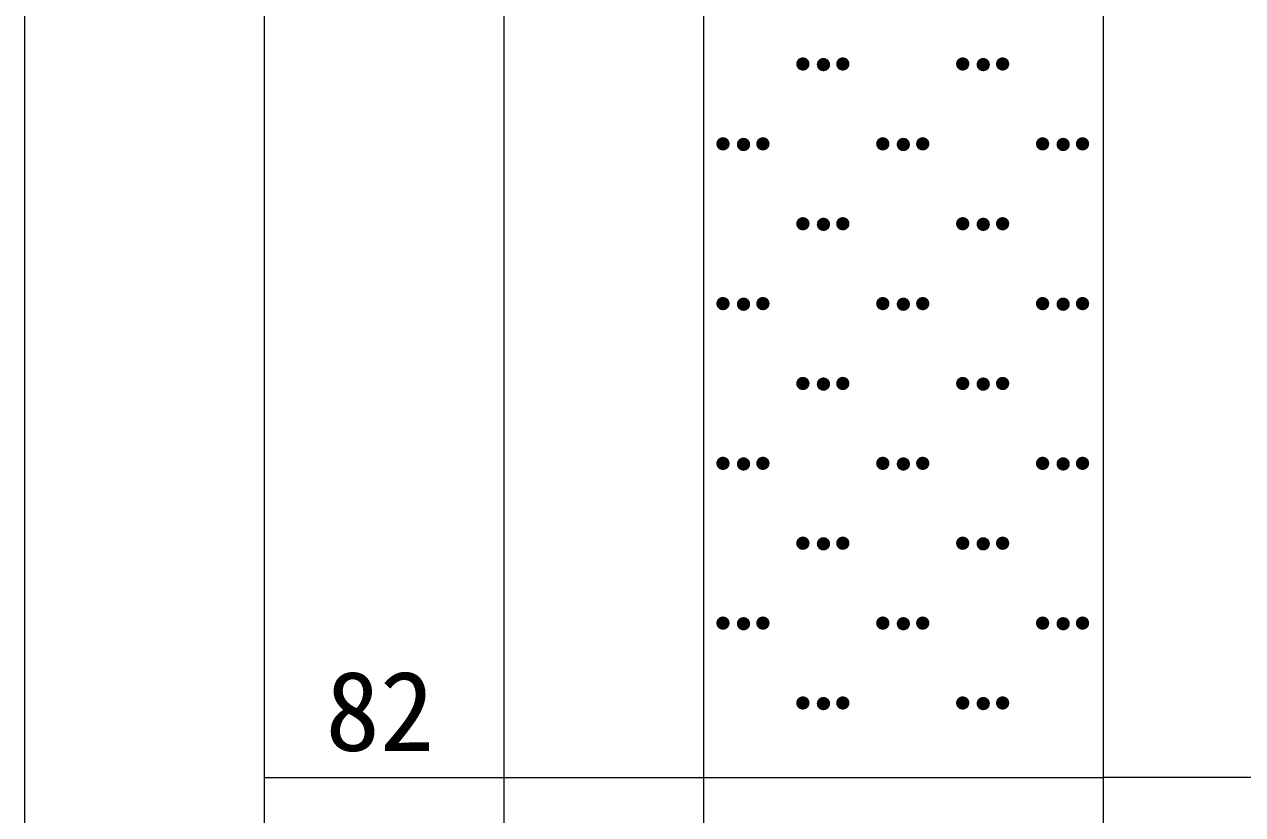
# Model space of a CAD drawing. Header units: inches. Extents: x -27 to 109, y -724 to 26.
# Drawn here: x 14.68 to 20.78, y -504.48 to -500.52 of the extents above; entities that cross this region are included whole.
import ezdxf

# ---------------------------------------------------------------- set-up
doc = ezdxf.new("R2010")
doc.units = ezdxf.units.IN
doc.header["$MEASUREMENT"] = 0
doc.layers.get('0').update_dxf_attribs({"lineweight": 0})
doc.styles.add('宋体', font='')
doc.styles.get('宋体').set_extended_font_data('宋体')

# ---------------------------------------------------------------- blocks, each defined once
blk = doc.blocks.new('lr_block_71')
at = {"true_color": 0x000000}
for points in [[(18.611, -500.7294), (18.6122, -500.7207), (18.611, -500.712), (18.6078, -500.704), (18.6025, -500.6971), (18.5955, -500.6918), (18.5875, -500.6886), (18.5789, -500.6874), (18.5702, -500.6886), (18.5622, -500.6918), (18.5553, -500.6971), (18.5499, -500.704), (18.5467, -500.712), (18.5455, -500.7207), (18.5467, -500.7294), (18.5499, -500.7374), (18.5553, -500.7443), (18.5622, -500.7496), (18.5702, -500.7528), (18.5789, -500.754), (18.5875, -500.7528), (18.5955, -500.7496), (18.6025, -500.7443), (18.6078, -500.7374)], [(18.7138, -500.7324), (18.715, -500.7238), (18.7138, -500.7151), (18.7106, -500.7071), (18.7053, -500.7002), (18.6983, -500.6948), (18.6903, -500.6916), (18.6817, -500.6904), (18.673, -500.6916), (18.665, -500.6948), (18.6581, -500.7002), (18.6527, -500.7071), (18.6495, -500.7151), (18.6483, -500.7238), (18.6495, -500.7324), (18.6527, -500.7404), (18.6581, -500.7474), (18.665, -500.7527), (18.673, -500.7559), (18.6817, -500.7571), (18.6903, -500.7559), (18.6983, -500.7527), (18.7053, -500.7474), (18.7106, -500.7404)], [(18.8109, -500.7294), (18.8121, -500.7207), (18.8109, -500.712), (18.8077, -500.704), (18.8023, -500.6971), (18.7954, -500.6918), (18.7874, -500.6886), (18.7787, -500.6874), (18.7701, -500.6886), (18.7621, -500.6918), (18.7551, -500.6971), (18.7498, -500.704), (18.7466, -500.712), (18.7454, -500.7207), (18.7466, -500.7294), (18.7498, -500.7374), (18.7551, -500.7443), (18.7621, -500.7496), (18.7701, -500.7528), (18.7787, -500.754), (18.7874, -500.7528), (18.7954, -500.7496), (18.8023, -500.7443), (18.8077, -500.7374)], [(19.411, -500.7294), (19.4122, -500.7207), (19.411, -500.712), (19.4078, -500.704), (19.4025, -500.6971), (19.3955, -500.6918), (19.3875, -500.6886), (19.3789, -500.6874), (19.3702, -500.6886), (19.3622, -500.6918), (19.3553, -500.6971), (19.3499, -500.704), (19.3467, -500.712), (19.3455, -500.7207), (19.3467, -500.7294), (19.3499, -500.7374), (19.3553, -500.7443), (19.3622, -500.7496), (19.3702, -500.7528), (19.3789, -500.754), (19.3875, -500.7528), (19.3955, -500.7496), (19.4025, -500.7443), (19.4078, -500.7374)], [(19.5138, -500.7324), (19.515, -500.7238), (19.5138, -500.7151), (19.5106, -500.7071), (19.5053, -500.7002), (19.4983, -500.6948), (19.4903, -500.6916), (19.4817, -500.6904), (19.473, -500.6916), (19.465, -500.6948), (19.4581, -500.7002), (19.4527, -500.7071), (19.4495, -500.7151), (19.4483, -500.7238), (19.4495, -500.7324), (19.4527, -500.7404), (19.4581, -500.7474), (19.465, -500.7527), (19.473, -500.7559), (19.4817, -500.7571), (19.4903, -500.7559), (19.4983, -500.7527), (19.5053, -500.7474), (19.5106, -500.7404)], [(19.6109, -500.7294), (19.6121, -500.7207), (19.6109, -500.712), (19.6077, -500.704), (19.6023, -500.6971), (19.5954, -500.6918), (19.5874, -500.6886), (19.5787, -500.6874), (19.5701, -500.6886), (19.5621, -500.6918), (19.5551, -500.6971), (19.5498, -500.704), (19.5466, -500.712), (19.5454, -500.7207), (19.5466, -500.7294), (19.5498, -500.7374), (19.5551, -500.7443), (19.5621, -500.7496), (19.5701, -500.7528), (19.5787, -500.754), (19.5874, -500.7528), (19.5954, -500.7496), (19.6023, -500.7443), (19.6077, -500.7374)], [(18.211, -501.1294), (18.2122, -501.1207), (18.211, -501.112), (18.2078, -501.104), (18.2025, -501.0971), (18.1955, -501.0918), (18.1875, -501.0886), (18.1789, -501.0874), (18.1702, -501.0886), (18.1622, -501.0918), (18.1553, -501.0971), (18.1499, -501.104), (18.1467, -501.112), (18.1455, -501.1207), (18.1467, -501.1294), (18.1499, -501.1374), (18.1553, -501.1443), (18.1622, -501.1496), (18.1702, -501.1528), (18.1789, -501.154), (18.1875, -501.1528), (18.1955, -501.1496), (18.2025, -501.1443), (18.2078, -501.1374)], [(18.3138, -501.1324), (18.315, -501.1238), (18.3138, -501.1151), (18.3106, -501.1071), (18.3053, -501.1002), (18.2983, -501.0948), (18.2903, -501.0916), (18.2817, -501.0904), (18.273, -501.0916), (18.265, -501.0948), (18.2581, -501.1002), (18.2527, -501.1071), (18.2495, -501.1151), (18.2483, -501.1238), (18.2495, -501.1324), (18.2527, -501.1404), (18.2581, -501.1474), (18.265, -501.1527), (18.273, -501.1559), (18.2817, -501.1571), (18.2903, -501.1559), (18.2983, -501.1527), (18.3053, -501.1474), (18.3106, -501.1404)], [(18.4109, -501.1294), (18.4121, -501.1207), (18.4109, -501.112), (18.4077, -501.104), (18.4023, -501.0971), (18.3954, -501.0918), (18.3874, -501.0886), (18.3787, -501.0874), (18.3701, -501.0886), (18.3621, -501.0918), (18.3551, -501.0971), (18.3498, -501.104), (18.3466, -501.112), (18.3454, -501.1207), (18.3466, -501.1294), (18.3498, -501.1374), (18.3551, -501.1443), (18.3621, -501.1496), (18.3701, -501.1528), (18.3787, -501.154), (18.3874, -501.1528), (18.3954, -501.1496), (18.4023, -501.1443), (18.4077, -501.1374)], [(19.011, -501.1294), (19.0122, -501.1207), (19.011, -501.112), (19.0078, -501.104), (19.0025, -501.0971), (18.9955, -501.0918), (18.9875, -501.0886), (18.9789, -501.0874), (18.9702, -501.0886), (18.9622, -501.0918), (18.9553, -501.0971), (18.9499, -501.104), (18.9467, -501.112), (18.9455, -501.1207), (18.9467, -501.1294), (18.9499, -501.1374), (18.9553, -501.1443), (18.9622, -501.1496), (18.9702, -501.1528), (18.9789, -501.154), (18.9875, -501.1528), (18.9955, -501.1496), (19.0025, -501.1443), (19.0078, -501.1374)], [(19.1138, -501.1324), (19.115, -501.1238), (19.1138, -501.1151), (19.1106, -501.1071), (19.1053, -501.1002), (19.0983, -501.0948), (19.0903, -501.0916), (19.0817, -501.0904), (19.073, -501.0916), (19.065, -501.0948), (19.0581, -501.1002), (19.0527, -501.1071), (19.0495, -501.1151), (19.0483, -501.1238), (19.0495, -501.1324), (19.0527, -501.1404), (19.0581, -501.1474), (19.065, -501.1527), (19.073, -501.1559), (19.0817, -501.1571), (19.0903, -501.1559), (19.0983, -501.1527), (19.1053, -501.1474), (19.1106, -501.1404)], [(19.2109, -501.1294), (19.2121, -501.1207), (19.2109, -501.112), (19.2077, -501.104), (19.2023, -501.0971), (19.1954, -501.0918), (19.1874, -501.0886), (19.1787, -501.0874), (19.1701, -501.0886), (19.1621, -501.0918), (19.1551, -501.0971), (19.1498, -501.104), (19.1466, -501.112), (19.1454, -501.1207), (19.1466, -501.1294), (19.1498, -501.1374), (19.1551, -501.1443), (19.1621, -501.1496), (19.1701, -501.1528), (19.1787, -501.154), (19.1874, -501.1528), (19.1954, -501.1496), (19.2023, -501.1443), (19.2077, -501.1374)], [(19.811, -501.1294), (19.8122, -501.1207), (19.811, -501.112), (19.8078, -501.104), (19.8025, -501.0971), (19.7955, -501.0918), (19.7875, -501.0886), (19.7789, -501.0874), (19.7702, -501.0886), (19.7622, -501.0918), (19.7553, -501.0971), (19.7499, -501.104), (19.7467, -501.112), (19.7455, -501.1207), (19.7467, -501.1294), (19.7499, -501.1374), (19.7553, -501.1443), (19.7622, -501.1496), (19.7702, -501.1528), (19.7789, -501.154), (19.7875, -501.1528), (19.7955, -501.1496), (19.8025, -501.1443), (19.8078, -501.1374)], [(19.9138, -501.1324), (19.915, -501.1238), (19.9138, -501.1151), (19.9106, -501.1071), (19.9053, -501.1002), (19.8983, -501.0948), (19.8903, -501.0916), (19.8817, -501.0904), (19.873, -501.0916), (19.865, -501.0948), (19.8581, -501.1002), (19.8527, -501.1071), (19.8495, -501.1151), (19.8483, -501.1238), (19.8495, -501.1324), (19.8527, -501.1404), (19.8581, -501.1474), (19.865, -501.1527), (19.873, -501.1559), (19.8817, -501.1571), (19.8903, -501.1559), (19.8983, -501.1527), (19.9053, -501.1474), (19.9106, -501.1404)], [(20.0109, -501.1294), (20.0121, -501.1207), (20.0109, -501.112), (20.0077, -501.104), (20.0023, -501.0971), (19.9954, -501.0918), (19.9874, -501.0886), (19.9787, -501.0874), (19.9701, -501.0886), (19.9621, -501.0918), (19.9551, -501.0971), (19.9498, -501.104), (19.9466, -501.112), (19.9454, -501.1207), (19.9466, -501.1294), (19.9498, -501.1374), (19.9551, -501.1443), (19.9621, -501.1496), (19.9701, -501.1528), (19.9787, -501.154), (19.9874, -501.1528), (19.9954, -501.1496), (20.0023, -501.1443), (20.0077, -501.1374)], [(18.611, -501.5294), (18.6122, -501.5207), (18.611, -501.512), (18.6078, -501.504), (18.6025, -501.4971), (18.5955, -501.4918), (18.5875, -501.4886), (18.5789, -501.4874), (18.5702, -501.4886), (18.5622, -501.4918), (18.5553, -501.4971), (18.5499, -501.504), (18.5467, -501.512), (18.5455, -501.5207), (18.5467, -501.5294), (18.5499, -501.5374), (18.5553, -501.5443), (18.5622, -501.5496), (18.5702, -501.5528), (18.5789, -501.554), (18.5875, -501.5528), (18.5955, -501.5496), (18.6025, -501.5443), (18.6078, -501.5374)], [(18.7138, -501.5324), (18.715, -501.5238), (18.7138, -501.5151), (18.7106, -501.5071), (18.7053, -501.5002), (18.6983, -501.4948), (18.6903, -501.4916), (18.6817, -501.4904), (18.673, -501.4916), (18.665, -501.4948), (18.6581, -501.5002), (18.6527, -501.5071), (18.6495, -501.5151), (18.6483, -501.5238), (18.6495, -501.5324), (18.6527, -501.5404), (18.6581, -501.5474), (18.665, -501.5527), (18.673, -501.5559), (18.6817, -501.5571), (18.6903, -501.5559), (18.6983, -501.5527), (18.7053, -501.5474), (18.7106, -501.5404)], [(18.8109, -501.5294), (18.8121, -501.5207), (18.8109, -501.512), (18.8077, -501.504), (18.8023, -501.4971), (18.7954, -501.4918), (18.7874, -501.4886), (18.7787, -501.4874), (18.7701, -501.4886), (18.7621, -501.4918), (18.7551, -501.4971), (18.7498, -501.504), (18.7466, -501.512), (18.7454, -501.5207), (18.7466, -501.5294), (18.7498, -501.5374), (18.7551, -501.5443), (18.7621, -501.5496), (18.7701, -501.5528), (18.7787, -501.554), (18.7874, -501.5528), (18.7954, -501.5496), (18.8023, -501.5443), (18.8077, -501.5374)], [(19.411, -501.5294), (19.4122, -501.5207), (19.411, -501.512), (19.4078, -501.504), (19.4025, -501.4971), (19.3955, -501.4918), (19.3875, -501.4886), (19.3789, -501.4874), (19.3702, -501.4886), (19.3622, -501.4918), (19.3553, -501.4971), (19.3499, -501.504), (19.3467, -501.512), (19.3455, -501.5207), (19.3467, -501.5294), (19.3499, -501.5374), (19.3553, -501.5443), (19.3622, -501.5496), (19.3702, -501.5528), (19.3789, -501.554), (19.3875, -501.5528), (19.3955, -501.5496), (19.4025, -501.5443), (19.4078, -501.5374)], [(19.5138, -501.5324), (19.515, -501.5238), (19.5138, -501.5151), (19.5106, -501.5071), (19.5053, -501.5002), (19.4983, -501.4948), (19.4903, -501.4916), (19.4817, -501.4904), (19.473, -501.4916), (19.465, -501.4948), (19.4581, -501.5002), (19.4527, -501.5071), (19.4495, -501.5151), (19.4483, -501.5238), (19.4495, -501.5324), (19.4527, -501.5404), (19.4581, -501.5474), (19.465, -501.5527), (19.473, -501.5559), (19.4817, -501.5571), (19.4903, -501.5559), (19.4983, -501.5527), (19.5053, -501.5474), (19.5106, -501.5404)], [(19.6109, -501.5294), (19.6121, -501.5207), (19.6109, -501.512), (19.6077, -501.504), (19.6023, -501.4971), (19.5954, -501.4918), (19.5874, -501.4886), (19.5787, -501.4874), (19.5701, -501.4886), (19.5621, -501.4918), (19.5551, -501.4971), (19.5498, -501.504), (19.5466, -501.512), (19.5454, -501.5207), (19.5466, -501.5294), (19.5498, -501.5374), (19.5551, -501.5443), (19.5621, -501.5496), (19.5701, -501.5528), (19.5787, -501.554), (19.5874, -501.5528), (19.5954, -501.5496), (19.6023, -501.5443), (19.6077, -501.5374)], [(18.211, -501.9294), (18.2122, -501.9207), (18.211, -501.912), (18.2078, -501.904), (18.2025, -501.8971), (18.1955, -501.8918), (18.1875, -501.8886), (18.1789, -501.8874), (18.1702, -501.8886), (18.1622, -501.8918), (18.1553, -501.8971), (18.1499, -501.904), (18.1467, -501.912), (18.1455, -501.9207), (18.1467, -501.9294), (18.1499, -501.9374), (18.1553, -501.9443), (18.1622, -501.9496), (18.1702, -501.9528), (18.1789, -501.954), (18.1875, -501.9528), (18.1955, -501.9496), (18.2025, -501.9443), (18.2078, -501.9374)], [(18.3138, -501.9324), (18.315, -501.9238), (18.3138, -501.9151), (18.3106, -501.9071), (18.3053, -501.9002), (18.2983, -501.8948), (18.2903, -501.8916), (18.2817, -501.8904), (18.273, -501.8916), (18.265, -501.8948), (18.2581, -501.9002), (18.2527, -501.9071), (18.2495, -501.9151), (18.2483, -501.9238), (18.2495, -501.9324), (18.2527, -501.9404), (18.2581, -501.9474), (18.265, -501.9527), (18.273, -501.9559), (18.2817, -501.9571), (18.2903, -501.9559), (18.2983, -501.9527), (18.3053, -501.9474), (18.3106, -501.9404)], [(18.4109, -501.9294), (18.4121, -501.9207), (18.4109, -501.912), (18.4077, -501.904), (18.4023, -501.8971), (18.3954, -501.8918), (18.3874, -501.8886), (18.3787, -501.8874), (18.3701, -501.8886), (18.3621, -501.8918), (18.3551, -501.8971), (18.3498, -501.904), (18.3466, -501.912), (18.3454, -501.9207), (18.3466, -501.9294), (18.3498, -501.9374), (18.3551, -501.9443), (18.3621, -501.9496), (18.3701, -501.9528), (18.3787, -501.954), (18.3874, -501.9528), (18.3954, -501.9496), (18.4023, -501.9443), (18.4077, -501.9374)], [(19.011, -501.9294), (19.0122, -501.9207), (19.011, -501.912), (19.0078, -501.904), (19.0025, -501.8971), (18.9955, -501.8918), (18.9875, -501.8886), (18.9789, -501.8874), (18.9702, -501.8886), (18.9622, -501.8918), (18.9553, -501.8971), (18.9499, -501.904), (18.9467, -501.912), (18.9455, -501.9207), (18.9467, -501.9294), (18.9499, -501.9374), (18.9553, -501.9443), (18.9622, -501.9496), (18.9702, -501.9528), (18.9789, -501.954), (18.9875, -501.9528), (18.9955, -501.9496), (19.0025, -501.9443), (19.0078, -501.9374)], [(19.1138, -501.9324), (19.115, -501.9238), (19.1138, -501.9151), (19.1106, -501.9071), (19.1053, -501.9002), (19.0983, -501.8948), (19.0903, -501.8916), (19.0817, -501.8904), (19.073, -501.8916), (19.065, -501.8948), (19.0581, -501.9002), (19.0527, -501.9071), (19.0495, -501.9151), (19.0483, -501.9238), (19.0495, -501.9324), (19.0527, -501.9404), (19.0581, -501.9474), (19.065, -501.9527), (19.073, -501.9559), (19.0817, -501.9571), (19.0903, -501.9559), (19.0983, -501.9527), (19.1053, -501.9474), (19.1106, -501.9404)], [(19.2109, -501.9294), (19.2121, -501.9207), (19.2109, -501.912), (19.2077, -501.904), (19.2023, -501.8971), (19.1954, -501.8918), (19.1874, -501.8886), (19.1787, -501.8874), (19.1701, -501.8886), (19.1621, -501.8918), (19.1551, -501.8971), (19.1498, -501.904), (19.1466, -501.912), (19.1454, -501.9207), (19.1466, -501.9294), (19.1498, -501.9374), (19.1551, -501.9443), (19.1621, -501.9496), (19.1701, -501.9528), (19.1787, -501.954), (19.1874, -501.9528), (19.1954, -501.9496), (19.2023, -501.9443), (19.2077, -501.9374)], [(19.811, -501.9294), (19.8122, -501.9207), (19.811, -501.912), (19.8078, -501.904), (19.8025, -501.8971), (19.7955, -501.8918), (19.7875, -501.8886), (19.7789, -501.8874), (19.7702, -501.8886), (19.7622, -501.8918), (19.7553, -501.8971), (19.7499, -501.904), (19.7467, -501.912), (19.7455, -501.9207), (19.7467, -501.9294), (19.7499, -501.9374), (19.7553, -501.9443), (19.7622, -501.9496), (19.7702, -501.9528), (19.7789, -501.954), (19.7875, -501.9528), (19.7955, -501.9496), (19.8025, -501.9443), (19.8078, -501.9374)], [(19.9138, -501.9324), (19.915, -501.9238), (19.9138, -501.9151), (19.9106, -501.9071), (19.9053, -501.9002), (19.8983, -501.8948), (19.8903, -501.8916), (19.8817, -501.8904), (19.873, -501.8916), (19.865, -501.8948), (19.8581, -501.9002), (19.8527, -501.9071), (19.8495, -501.9151), (19.8483, -501.9238), (19.8495, -501.9324), (19.8527, -501.9404), (19.8581, -501.9474), (19.865, -501.9527), (19.873, -501.9559), (19.8817, -501.9571), (19.8903, -501.9559), (19.8983, -501.9527), (19.9053, -501.9474), (19.9106, -501.9404)], [(20.0109, -501.9294), (20.0121, -501.9207), (20.0109, -501.912), (20.0077, -501.904), (20.0023, -501.8971), (19.9954, -501.8918), (19.9874, -501.8886), (19.9787, -501.8874), (19.9701, -501.8886), (19.9621, -501.8918), (19.9551, -501.8971), (19.9498, -501.904), (19.9466, -501.912), (19.9454, -501.9207), (19.9466, -501.9294), (19.9498, -501.9374), (19.9551, -501.9443), (19.9621, -501.9496), (19.9701, -501.9528), (19.9787, -501.954), (19.9874, -501.9528), (19.9954, -501.9496), (20.0023, -501.9443), (20.0077, -501.9374)], [(18.611, -502.3294), (18.6122, -502.3207), (18.611, -502.312), (18.6078, -502.304), (18.6025, -502.2971), (18.5955, -502.2918), (18.5875, -502.2886), (18.5789, -502.2874), (18.5702, -502.2886), (18.5622, -502.2918), (18.5553, -502.2971), (18.5499, -502.304), (18.5467, -502.312), (18.5455, -502.3207), (18.5467, -502.3294), (18.5499, -502.3374), (18.5553, -502.3443), (18.5622, -502.3496), (18.5702, -502.3528), (18.5789, -502.354), (18.5875, -502.3528), (18.5955, -502.3496), (18.6025, -502.3443), (18.6078, -502.3374)], [(18.7138, -502.3324), (18.715, -502.3238), (18.7138, -502.3151), (18.7106, -502.3071), (18.7053, -502.3002), (18.6983, -502.2948), (18.6903, -502.2916), (18.6817, -502.2904), (18.673, -502.2916), (18.665, -502.2948), (18.6581, -502.3002), (18.6527, -502.3071), (18.6495, -502.3151), (18.6483, -502.3238), (18.6495, -502.3324), (18.6527, -502.3404), (18.6581, -502.3474), (18.665, -502.3527), (18.673, -502.3559), (18.6817, -502.3571), (18.6903, -502.3559), (18.6983, -502.3527), (18.7053, -502.3474), (18.7106, -502.3404)], [(18.8109, -502.3294), (18.8121, -502.3207), (18.8109, -502.312), (18.8077, -502.304), (18.8023, -502.2971), (18.7954, -502.2918), (18.7874, -502.2886), (18.7787, -502.2874), (18.7701, -502.2886), (18.7621, -502.2918), (18.7551, -502.2971), (18.7498, -502.304), (18.7466, -502.312), (18.7454, -502.3207), (18.7466, -502.3294), (18.7498, -502.3374), (18.7551, -502.3443), (18.7621, -502.3496), (18.7701, -502.3528), (18.7787, -502.354), (18.7874, -502.3528), (18.7954, -502.3496), (18.8023, -502.3443), (18.8077, -502.3374)], [(19.411, -502.3294), (19.4122, -502.3207), (19.411, -502.312), (19.4078, -502.304), (19.4025, -502.2971), (19.3955, -502.2918), (19.3875, -502.2886), (19.3789, -502.2874), (19.3702, -502.2886), (19.3622, -502.2918), (19.3553, -502.2971), (19.3499, -502.304), (19.3467, -502.312), (19.3455, -502.3207), (19.3467, -502.3294), (19.3499, -502.3374), (19.3553, -502.3443), (19.3622, -502.3496), (19.3702, -502.3528), (19.3789, -502.354), (19.3875, -502.3528), (19.3955, -502.3496), (19.4025, -502.3443), (19.4078, -502.3374)], [(19.5138, -502.3324), (19.515, -502.3238), (19.5138, -502.3151), (19.5106, -502.3071), (19.5053, -502.3002), (19.4983, -502.2948), (19.4903, -502.2916), (19.4817, -502.2904), (19.473, -502.2916), (19.465, -502.2948), (19.4581, -502.3002), (19.4527, -502.3071), (19.4495, -502.3151), (19.4483, -502.3238), (19.4495, -502.3324), (19.4527, -502.3404), (19.4581, -502.3474), (19.465, -502.3527), (19.473, -502.3559), (19.4817, -502.3571), (19.4903, -502.3559), (19.4983, -502.3527), (19.5053, -502.3474), (19.5106, -502.3404)], [(19.6109, -502.3294), (19.6121, -502.3207), (19.6109, -502.312), (19.6077, -502.304), (19.6023, -502.2971), (19.5954, -502.2918), (19.5874, -502.2886), (19.5787, -502.2874), (19.5701, -502.2886), (19.5621, -502.2918), (19.5551, -502.2971), (19.5498, -502.304), (19.5466, -502.312), (19.5454, -502.3207), (19.5466, -502.3294), (19.5498, -502.3374), (19.5551, -502.3443), (19.5621, -502.3496), (19.5701, -502.3528), (19.5787, -502.354), (19.5874, -502.3528), (19.5954, -502.3496), (19.6023, -502.3443), (19.6077, -502.3374)], [(18.211, -502.7294), (18.2122, -502.7207), (18.211, -502.712), (18.2078, -502.704), (18.2025, -502.6971), (18.1955, -502.6918), (18.1875, -502.6886), (18.1789, -502.6874), (18.1702, -502.6886), (18.1622, -502.6918), (18.1553, -502.6971), (18.1499, -502.704), (18.1467, -502.712), (18.1455, -502.7207), (18.1467, -502.7294), (18.1499, -502.7374), (18.1553, -502.7443), (18.1622, -502.7496), (18.1702, -502.7528), (18.1789, -502.754), (18.1875, -502.7528), (18.1955, -502.7496), (18.2025, -502.7443), (18.2078, -502.7374)], [(18.3138, -502.7324), (18.315, -502.7238), (18.3138, -502.7151), (18.3106, -502.7071), (18.3053, -502.7002), (18.2983, -502.6948), (18.2903, -502.6916), (18.2817, -502.6904), (18.273, -502.6916), (18.265, -502.6948), (18.2581, -502.7002), (18.2527, -502.7071), (18.2495, -502.7151), (18.2483, -502.7238), (18.2495, -502.7324), (18.2527, -502.7404), (18.2581, -502.7474), (18.265, -502.7527), (18.273, -502.7559), (18.2817, -502.7571), (18.2903, -502.7559), (18.2983, -502.7527), (18.3053, -502.7474), (18.3106, -502.7404)], [(18.4109, -502.7294), (18.4121, -502.7207), (18.4109, -502.712), (18.4077, -502.704), (18.4023, -502.6971), (18.3954, -502.6918), (18.3874, -502.6886), (18.3787, -502.6874), (18.3701, -502.6886), (18.3621, -502.6918), (18.3551, -502.6971), (18.3498, -502.704), (18.3466, -502.712), (18.3454, -502.7207), (18.3466, -502.7294), (18.3498, -502.7374), (18.3551, -502.7443), (18.3621, -502.7496), (18.3701, -502.7528), (18.3787, -502.754), (18.3874, -502.7528), (18.3954, -502.7496), (18.4023, -502.7443), (18.4077, -502.7374)], [(19.011, -502.7294), (19.0122, -502.7207), (19.011, -502.712), (19.0078, -502.704), (19.0025, -502.6971), (18.9955, -502.6918), (18.9875, -502.6886), (18.9789, -502.6874), (18.9702, -502.6886), (18.9622, -502.6918), (18.9553, -502.6971), (18.9499, -502.704), (18.9467, -502.712), (18.9455, -502.7207), (18.9467, -502.7294), (18.9499, -502.7374), (18.9553, -502.7443), (18.9622, -502.7496), (18.9702, -502.7528), (18.9789, -502.754), (18.9875, -502.7528), (18.9955, -502.7496), (19.0025, -502.7443), (19.0078, -502.7374)], [(19.1138, -502.7324), (19.115, -502.7238), (19.1138, -502.7151), (19.1106, -502.7071), (19.1053, -502.7002), (19.0983, -502.6948), (19.0903, -502.6916), (19.0817, -502.6904), (19.073, -502.6916), (19.065, -502.6948), (19.0581, -502.7002), (19.0527, -502.7071), (19.0495, -502.7151), (19.0483, -502.7238), (19.0495, -502.7324), (19.0527, -502.7404), (19.0581, -502.7474), (19.065, -502.7527), (19.073, -502.7559), (19.0817, -502.7571), (19.0903, -502.7559), (19.0983, -502.7527), (19.1053, -502.7474), (19.1106, -502.7404)], [(19.2109, -502.7294), (19.2121, -502.7207), (19.2109, -502.712), (19.2077, -502.704), (19.2023, -502.6971), (19.1954, -502.6918), (19.1874, -502.6886), (19.1787, -502.6874), (19.1701, -502.6886), (19.1621, -502.6918), (19.1551, -502.6971), (19.1498, -502.704), (19.1466, -502.712), (19.1454, -502.7207), (19.1466, -502.7294), (19.1498, -502.7374), (19.1551, -502.7443), (19.1621, -502.7496), (19.1701, -502.7528), (19.1787, -502.754), (19.1874, -502.7528), (19.1954, -502.7496), (19.2023, -502.7443), (19.2077, -502.7374)], [(19.811, -502.7294), (19.8122, -502.7207), (19.811, -502.712), (19.8078, -502.704), (19.8025, -502.6971), (19.7955, -502.6918), (19.7875, -502.6886), (19.7789, -502.6874), (19.7702, -502.6886), (19.7622, -502.6918), (19.7553, -502.6971), (19.7499, -502.704), (19.7467, -502.712), (19.7455, -502.7207), (19.7467, -502.7294), (19.7499, -502.7374), (19.7553, -502.7443), (19.7622, -502.7496), (19.7702, -502.7528), (19.7789, -502.754), (19.7875, -502.7528), (19.7955, -502.7496), (19.8025, -502.7443), (19.8078, -502.7374)], [(19.9138, -502.7324), (19.915, -502.7238), (19.9138, -502.7151), (19.9106, -502.7071), (19.9053, -502.7002), (19.8983, -502.6948), (19.8903, -502.6916), (19.8817, -502.6904), (19.873, -502.6916), (19.865, -502.6948), (19.8581, -502.7002), (19.8527, -502.7071), (19.8495, -502.7151), (19.8483, -502.7238), (19.8495, -502.7324), (19.8527, -502.7404), (19.8581, -502.7474), (19.865, -502.7527), (19.873, -502.7559), (19.8817, -502.7571), (19.8903, -502.7559), (19.8983, -502.7527), (19.9053, -502.7474), (19.9106, -502.7404)], [(20.0109, -502.7294), (20.0121, -502.7207), (20.0109, -502.712), (20.0077, -502.704), (20.0023, -502.6971), (19.9954, -502.6918), (19.9874, -502.6886), (19.9787, -502.6874), (19.9701, -502.6886), (19.9621, -502.6918), (19.9551, -502.6971), (19.9498, -502.704), (19.9466, -502.712), (19.9454, -502.7207), (19.9466, -502.7294), (19.9498, -502.7374), (19.9551, -502.7443), (19.9621, -502.7496), (19.9701, -502.7528), (19.9787, -502.754), (19.9874, -502.7528), (19.9954, -502.7496), (20.0023, -502.7443), (20.0077, -502.7374)], [(18.611, -503.1294), (18.6122, -503.1207), (18.611, -503.112), (18.6078, -503.104), (18.6025, -503.0971), (18.5955, -503.0918), (18.5875, -503.0886), (18.5789, -503.0874), (18.5702, -503.0886), (18.5622, -503.0918), (18.5553, -503.0971), (18.5499, -503.104), (18.5467, -503.112), (18.5455, -503.1207), (18.5467, -503.1294), (18.5499, -503.1374), (18.5553, -503.1443), (18.5622, -503.1496), (18.5702, -503.1528), (18.5789, -503.154), (18.5875, -503.1528), (18.5955, -503.1496), (18.6025, -503.1443), (18.6078, -503.1374)], [(18.7138, -503.1324), (18.715, -503.1238), (18.7138, -503.1151), (18.7106, -503.1071), (18.7053, -503.1002), (18.6983, -503.0948), (18.6903, -503.0916), (18.6817, -503.0904), (18.673, -503.0916), (18.665, -503.0948), (18.6581, -503.1002), (18.6527, -503.1071), (18.6495, -503.1151), (18.6483, -503.1238), (18.6495, -503.1324), (18.6527, -503.1404), (18.6581, -503.1474), (18.665, -503.1527), (18.673, -503.1559), (18.6817, -503.1571), (18.6903, -503.1559), (18.6983, -503.1527), (18.7053, -503.1474), (18.7106, -503.1404)], [(18.8109, -503.1294), (18.8121, -503.1207), (18.8109, -503.112), (18.8077, -503.104), (18.8023, -503.0971), (18.7954, -503.0918), (18.7874, -503.0886), (18.7787, -503.0874), (18.7701, -503.0886), (18.7621, -503.0918), (18.7551, -503.0971), (18.7498, -503.104), (18.7466, -503.112), (18.7454, -503.1207), (18.7466, -503.1294), (18.7498, -503.1374), (18.7551, -503.1443), (18.7621, -503.1496), (18.7701, -503.1528), (18.7787, -503.154), (18.7874, -503.1528), (18.7954, -503.1496), (18.8023, -503.1443), (18.8077, -503.1374)], [(19.411, -503.1294), (19.4122, -503.1207), (19.411, -503.112), (19.4078, -503.104), (19.4025, -503.0971), (19.3955, -503.0918), (19.3875, -503.0886), (19.3789, -503.0874), (19.3702, -503.0886), (19.3622, -503.0918), (19.3553, -503.0971), (19.3499, -503.104), (19.3467, -503.112), (19.3455, -503.1207), (19.3467, -503.1294), (19.3499, -503.1374), (19.3553, -503.1443), (19.3622, -503.1496), (19.3702, -503.1528), (19.3789, -503.154), (19.3875, -503.1528), (19.3955, -503.1496), (19.4025, -503.1443), (19.4078, -503.1374)], [(19.5138, -503.1324), (19.515, -503.1238), (19.5138, -503.1151), (19.5106, -503.1071), (19.5053, -503.1002), (19.4983, -503.0948), (19.4903, -503.0916), (19.4817, -503.0904), (19.473, -503.0916), (19.465, -503.0948), (19.4581, -503.1002), (19.4527, -503.1071), (19.4495, -503.1151), (19.4483, -503.1238), (19.4495, -503.1324), (19.4527, -503.1404), (19.4581, -503.1474), (19.465, -503.1527), (19.473, -503.1559), (19.4817, -503.1571), (19.4903, -503.1559), (19.4983, -503.1527), (19.5053, -503.1474), (19.5106, -503.1404)], [(19.6109, -503.1294), (19.6121, -503.1207), (19.6109, -503.112), (19.6077, -503.104), (19.6023, -503.0971), (19.5954, -503.0918), (19.5874, -503.0886), (19.5787, -503.0874), (19.5701, -503.0886), (19.5621, -503.0918), (19.5551, -503.0971), (19.5498, -503.104), (19.5466, -503.112), (19.5454, -503.1207), (19.5466, -503.1294), (19.5498, -503.1374), (19.5551, -503.1443), (19.5621, -503.1496), (19.5701, -503.1528), (19.5787, -503.154), (19.5874, -503.1528), (19.5954, -503.1496), (19.6023, -503.1443), (19.6077, -503.1374)], [(18.211, -503.5294), (18.2122, -503.5207), (18.211, -503.512), (18.2078, -503.504), (18.2025, -503.4971), (18.1955, -503.4918), (18.1875, -503.4886), (18.1789, -503.4874), (18.1702, -503.4886), (18.1622, -503.4918), (18.1553, -503.4971), (18.1499, -503.504), (18.1467, -503.512), (18.1455, -503.5207), (18.1467, -503.5294), (18.1499, -503.5374), (18.1553, -503.5443), (18.1622, -503.5496), (18.1702, -503.5528), (18.1789, -503.554), (18.1875, -503.5528), (18.1955, -503.5496), (18.2025, -503.5443), (18.2078, -503.5374)], [(18.3138, -503.5324), (18.315, -503.5238), (18.3138, -503.5151), (18.3106, -503.5071), (18.3053, -503.5002), (18.2983, -503.4948), (18.2903, -503.4916), (18.2817, -503.4904), (18.273, -503.4916), (18.265, -503.4948), (18.2581, -503.5002), (18.2527, -503.5071), (18.2495, -503.5151), (18.2483, -503.5238), (18.2495, -503.5324), (18.2527, -503.5404), (18.2581, -503.5474), (18.265, -503.5527), (18.273, -503.5559), (18.2817, -503.5571), (18.2903, -503.5559), (18.2983, -503.5527), (18.3053, -503.5474), (18.3106, -503.5404)], [(18.4109, -503.5294), (18.4121, -503.5207), (18.4109, -503.512), (18.4077, -503.504), (18.4023, -503.4971), (18.3954, -503.4918), (18.3874, -503.4886), (18.3787, -503.4874), (18.3701, -503.4886), (18.3621, -503.4918), (18.3551, -503.4971), (18.3498, -503.504), (18.3466, -503.512), (18.3454, -503.5207), (18.3466, -503.5294), (18.3498, -503.5374), (18.3551, -503.5443), (18.3621, -503.5496), (18.3701, -503.5528), (18.3787, -503.554), (18.3874, -503.5528), (18.3954, -503.5496), (18.4023, -503.5443), (18.4077, -503.5374)], [(19.011, -503.5294), (19.0122, -503.5207), (19.011, -503.512), (19.0078, -503.504), (19.0025, -503.4971), (18.9955, -503.4918), (18.9875, -503.4886), (18.9789, -503.4874), (18.9702, -503.4886), (18.9622, -503.4918), (18.9553, -503.4971), (18.9499, -503.504), (18.9467, -503.512), (18.9455, -503.5207), (18.9467, -503.5294), (18.9499, -503.5374), (18.9553, -503.5443), (18.9622, -503.5496), (18.9702, -503.5528), (18.9789, -503.554), (18.9875, -503.5528), (18.9955, -503.5496), (19.0025, -503.5443), (19.0078, -503.5374)], [(19.1138, -503.5324), (19.115, -503.5238), (19.1138, -503.5151), (19.1106, -503.5071), (19.1053, -503.5002), (19.0983, -503.4948), (19.0903, -503.4916), (19.0817, -503.4904), (19.073, -503.4916), (19.065, -503.4948), (19.0581, -503.5002), (19.0527, -503.5071), (19.0495, -503.5151), (19.0483, -503.5238), (19.0495, -503.5324), (19.0527, -503.5404), (19.0581, -503.5474), (19.065, -503.5527), (19.073, -503.5559), (19.0817, -503.5571), (19.0903, -503.5559), (19.0983, -503.5527), (19.1053, -503.5474), (19.1106, -503.5404)], [(19.2109, -503.5294), (19.2121, -503.5207), (19.2109, -503.512), (19.2077, -503.504), (19.2023, -503.4971), (19.1954, -503.4918), (19.1874, -503.4886), (19.1787, -503.4874), (19.1701, -503.4886), (19.1621, -503.4918), (19.1551, -503.4971), (19.1498, -503.504), (19.1466, -503.512), (19.1454, -503.5207), (19.1466, -503.5294), (19.1498, -503.5374), (19.1551, -503.5443), (19.1621, -503.5496), (19.1701, -503.5528), (19.1787, -503.554), (19.1874, -503.5528), (19.1954, -503.5496), (19.2023, -503.5443), (19.2077, -503.5374)], [(19.811, -503.5294), (19.8122, -503.5207), (19.811, -503.512), (19.8078, -503.504), (19.8025, -503.4971), (19.7955, -503.4918), (19.7875, -503.4886), (19.7789, -503.4874), (19.7702, -503.4886), (19.7622, -503.4918), (19.7553, -503.4971), (19.7499, -503.504), (19.7467, -503.512), (19.7455, -503.5207), (19.7467, -503.5294), (19.7499, -503.5374), (19.7553, -503.5443), (19.7622, -503.5496), (19.7702, -503.5528), (19.7789, -503.554), (19.7875, -503.5528), (19.7955, -503.5496), (19.8025, -503.5443), (19.8078, -503.5374)], [(19.9138, -503.5324), (19.915, -503.5238), (19.9138, -503.5151), (19.9106, -503.5071), (19.9053, -503.5002), (19.8983, -503.4948), (19.8903, -503.4916), (19.8817, -503.4904), (19.873, -503.4916), (19.865, -503.4948), (19.8581, -503.5002), (19.8527, -503.5071), (19.8495, -503.5151), (19.8483, -503.5238), (19.8495, -503.5324), (19.8527, -503.5404), (19.8581, -503.5474), (19.865, -503.5527), (19.873, -503.5559), (19.8817, -503.5571), (19.8903, -503.5559), (19.8983, -503.5527), (19.9053, -503.5474), (19.9106, -503.5404)], [(20.0109, -503.5294), (20.0121, -503.5207), (20.0109, -503.512), (20.0077, -503.504), (20.0023, -503.4971), (19.9954, -503.4918), (19.9874, -503.4886), (19.9787, -503.4874), (19.9701, -503.4886), (19.9621, -503.4918), (19.9551, -503.4971), (19.9498, -503.504), (19.9466, -503.512), (19.9454, -503.5207), (19.9466, -503.5294), (19.9498, -503.5374), (19.9551, -503.5443), (19.9621, -503.5496), (19.9701, -503.5528), (19.9787, -503.554), (19.9874, -503.5528), (19.9954, -503.5496), (20.0023, -503.5443), (20.0077, -503.5374)], [(18.611, -503.9294), (18.6122, -503.9207), (18.611, -503.912), (18.6078, -503.904), (18.6025, -503.8971), (18.5955, -503.8918), (18.5875, -503.8886), (18.5789, -503.8874), (18.5702, -503.8886), (18.5622, -503.8918), (18.5553, -503.8971), (18.5499, -503.904), (18.5467, -503.912), (18.5455, -503.9207), (18.5467, -503.9294), (18.5499, -503.9374), (18.5553, -503.9443), (18.5622, -503.9496), (18.5702, -503.9528), (18.5789, -503.954), (18.5875, -503.9528), (18.5955, -503.9496), (18.6025, -503.9443), (18.6078, -503.9374)], [(18.7138, -503.9324), (18.715, -503.9238), (18.7138, -503.9151), (18.7106, -503.9071), (18.7053, -503.9002), (18.6983, -503.8948), (18.6903, -503.8916), (18.6817, -503.8904), (18.673, -503.8916), (18.665, -503.8948), (18.6581, -503.9002), (18.6527, -503.9071), (18.6495, -503.9151), (18.6483, -503.9238), (18.6495, -503.9324), (18.6527, -503.9404), (18.6581, -503.9474), (18.665, -503.9527), (18.673, -503.9559), (18.6817, -503.9571), (18.6903, -503.9559), (18.6983, -503.9527), (18.7053, -503.9474), (18.7106, -503.9404)], [(18.8109, -503.9294), (18.8121, -503.9207), (18.8109, -503.912), (18.8077, -503.904), (18.8023, -503.8971), (18.7954, -503.8918), (18.7874, -503.8886), (18.7787, -503.8874), (18.7701, -503.8886), (18.7621, -503.8918), (18.7551, -503.8971), (18.7498, -503.904), (18.7466, -503.912), (18.7454, -503.9207), (18.7466, -503.9294), (18.7498, -503.9374), (18.7551, -503.9443), (18.7621, -503.9496), (18.7701, -503.9528), (18.7787, -503.954), (18.7874, -503.9528), (18.7954, -503.9496), (18.8023, -503.9443), (18.8077, -503.9374)], [(19.411, -503.9294), (19.4122, -503.9207), (19.411, -503.912), (19.4078, -503.904), (19.4025, -503.8971), (19.3955, -503.8918), (19.3875, -503.8886), (19.3789, -503.8874), (19.3702, -503.8886), (19.3622, -503.8918), (19.3553, -503.8971), (19.3499, -503.904), (19.3467, -503.912), (19.3455, -503.9207), (19.3467, -503.9294), (19.3499, -503.9374), (19.3553, -503.9443), (19.3622, -503.9496), (19.3702, -503.9528), (19.3789, -503.954), (19.3875, -503.9528), (19.3955, -503.9496), (19.4025, -503.9443), (19.4078, -503.9374)], [(19.5138, -503.9324), (19.515, -503.9238), (19.5138, -503.9151), (19.5106, -503.9071), (19.5053, -503.9002), (19.4983, -503.8948), (19.4903, -503.8916), (19.4817, -503.8904), (19.473, -503.8916), (19.465, -503.8948), (19.4581, -503.9002), (19.4527, -503.9071), (19.4495, -503.9151), (19.4483, -503.9238), (19.4495, -503.9324), (19.4527, -503.9404), (19.4581, -503.9474), (19.465, -503.9527), (19.473, -503.9559), (19.4817, -503.9571), (19.4903, -503.9559), (19.4983, -503.9527), (19.5053, -503.9474), (19.5106, -503.9404)], [(19.6109, -503.9294), (19.6121, -503.9207), (19.6109, -503.912), (19.6077, -503.904), (19.6023, -503.8971), (19.5954, -503.8918), (19.5874, -503.8886), (19.5787, -503.8874), (19.5701, -503.8886), (19.5621, -503.8918), (19.5551, -503.8971), (19.5498, -503.904), (19.5466, -503.912), (19.5454, -503.9207), (19.5466, -503.9294), (19.5498, -503.9374), (19.5551, -503.9443), (19.5621, -503.9496), (19.5701, -503.9528), (19.5787, -503.954), (19.5874, -503.9528), (19.5954, -503.9496), (19.6023, -503.9443), (19.6077, -503.9374)]]:
    blk.add_hatch(color=18, dxfattribs=at).paths.add_polyline_path(points, flags=17)

msp = doc.modelspace()

# ---------------------------------------------------------------- linework, layer by layer
at = {"linetype": 'Continuous', "lineweight": 15}
for p, q in [((14.6817, 0.8962), (14.6817, -693.5538)), ((15.8817, 0.8962), (15.8817, -693.5538)), ((17.0817, 0.8962), (17.0817, -693.5538)), ((18.0817, -479.5537), (18.0817, -504.2937)), ((20.0817, -479.5537), (20.0817, -504.2937)), ((15.8817, -504.2937), (17.0817, -504.2937)), ((17.0817, -504.2937), (18.0817, -504.2937)), ((18.0817, -504.2937), (20.0817, -504.2937)), ((18.0817, -504.2937), (18.0817, -506.6037)), ((21.0817, -504.2937), (20.0817, -504.2937)), ((20.0817, -504.2937), (20.0817, -506.6037))]:
    msp.add_line(p, q, dxfattribs=at)

# ---------------------------------------------------------------- block references
at = {"color": 7}
msp.add_blockref('lr_block_71', (0, 0), dxfattribs=at)

# ---------------------------------------------------------------- texts
at = {"style": '宋体'}
msp.add_text('82', height=0.4, dxfattribs=at).set_placement((16.1891, -504.1604))

doc.saveas('drawing.dxf')
